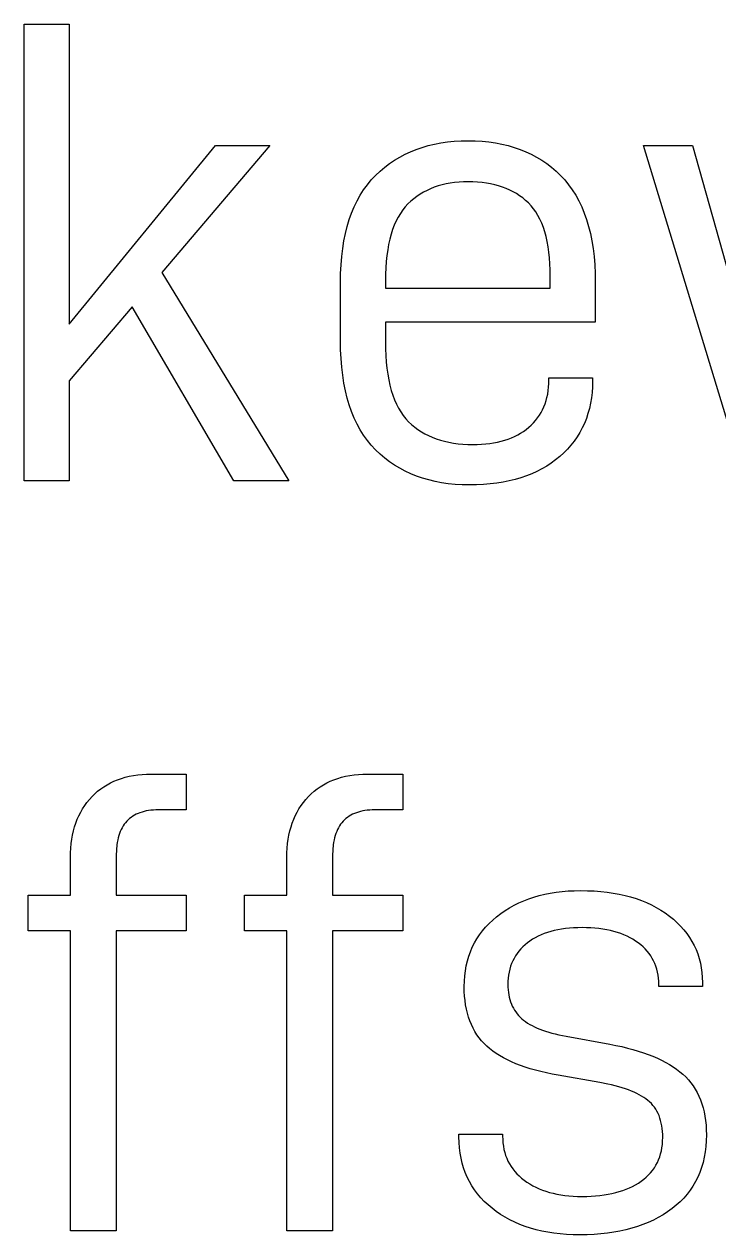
# Model space of a CAD drawing. Header units: millimetres. Extents: x 120 to 180, y -156 to -28.
# Drawn here: x 134.756 to 137.533, y -100.93 to -96.091 of the extents above; entities that cross this region are included whole.
import ezdxf

# ---------------------------------------------------------------- set-up
doc = ezdxf.new("R2010")
doc.units = ezdxf.units.MM
doc.layers.add('F.Silkscreen', color=41, linetype='CONTINUOUS', true_color=0xf2eda1)

msp = doc.modelspace()

# ---------------------------------------------------------------- linework, layer by layer
at = {"layer": 'F.Silkscreen', "linetype": 'CONTINUOUS'}
for p, q in [((134.755751, -97.916789), (134.755751, -96.091158)), ((134.755751, -96.091158), (134.935667, -96.091158)), ((134.935667, -96.091158), (134.935667, -97.289714)), ((134.935667, -97.289714), (135.520397, -96.575327)), ((135.737355, -96.575327), (135.306084, -97.083338)), ((135.520397, -96.575327), (135.737355, -96.575327)), ((136.323375, -96.591547), (136.346882, -96.583409)), ((136.346882, -96.583409), (136.371092, -96.576357)), ((136.371092, -96.576357), (136.396006, -96.570391)), ((136.396006, -96.570391), (136.421622, -96.565509)), ((136.421622, -96.565509), (136.447941, -96.561712)), ((136.447941, -96.561712), (136.474961, -96.559)), ((136.474961, -96.559), (136.502683, -96.557373)), ((136.502683, -96.557373), (136.531106, -96.556831)), ((136.531106, -96.556831), (136.559523, -96.557373)), ((136.559523, -96.557373), (136.587227, -96.559)), ((136.587227, -96.559), (136.614217, -96.561712)), ((136.614217, -96.561712), (136.640495, -96.565509)), ((136.640495, -96.565509), (136.666059, -96.570391)), ((136.666059, -96.570391), (136.69091, -96.576357)), ((136.69091, -96.576357), (136.715048, -96.583409)), ((136.715048, -96.583409), (136.738473, -96.591547)), ((137.639711, -97.916789), (137.232252, -96.575327)), ((137.232252, -96.575327), (137.428044, -96.575327)), ((137.428044, -96.575327), (137.72967, -97.649545)), ((136.236389, -96.634951), (136.257078, -96.622471)), ((136.257078, -96.622471), (136.278473, -96.611077)), ((136.278473, -96.611077), (136.300572, -96.600769)), ((136.300572, -96.600769), (136.323375, -96.591547)), ((136.738473, -96.591547), (136.761185, -96.600769)), ((136.761185, -96.600769), (136.783184, -96.611077)), ((136.783184, -96.611077), (136.804469, -96.622471)), ((136.804469, -96.622471), (136.825042, -96.634951)), ((136.160689, -96.695728), (136.178555, -96.678905)), ((136.178555, -96.678905), (136.197127, -96.663167)), ((136.197127, -96.663167), (136.216405, -96.648516)), ((136.216405, -96.648516), (136.236389, -96.634951)), ((136.825042, -96.634951), (136.844901, -96.648516)), ((136.844901, -96.648516), (136.864047, -96.663167)), ((136.864047, -96.663167), (136.88248, -96.678905)), ((136.88248, -96.678905), (136.9002, -96.695728)), ((136.127848, -96.732785), (136.143723, -96.713672)), ((136.143723, -96.713672), (136.160689, -96.695728)), ((136.459515, -96.726408), (136.442809, -96.729524)), ((136.476698, -96.723985), (136.459515, -96.726408)), ((136.494357, -96.722255), (136.476698, -96.723985)), ((136.512493, -96.721216), (136.494357, -96.722255)), ((136.531106, -96.72087), (136.512493, -96.721216)), ((136.550045, -96.721201), (136.531106, -96.72087)), ((136.568462, -96.722192), (136.550045, -96.721201)), ((136.58636, -96.723845), (136.568462, -96.722192)), ((136.603738, -96.726159), (136.58636, -96.723845)), ((136.620597, -96.729134), (136.603738, -96.726159)), ((136.9002, -96.695728), (136.917021, -96.713672)), ((136.917021, -96.713672), (136.932756, -96.732785)), ((136.086779, -96.797135), (136.099376, -96.774516)), ((136.099376, -96.774516), (136.113066, -96.753066)), ((136.113066, -96.753066), (136.127848, -96.732785)), ((136.339155, -96.770715), (136.326242, -96.779368)), ((136.352541, -96.762753), (136.339155, -96.770715)), ((136.3664, -96.755484), (136.352541, -96.762753)), ((136.380733, -96.748908), (136.3664, -96.755484)), ((136.39554, -96.743023), (136.380733, -96.748908)), ((136.410821, -96.737831), (136.39554, -96.743023)), ((136.426577, -96.733331), (136.410821, -96.737831)), ((136.442809, -96.729524), (136.426577, -96.733331)), ((136.636937, -96.732771), (136.620597, -96.729134)), ((136.652758, -96.73707), (136.636937, -96.732771)), ((136.668061, -96.74203), (136.652758, -96.73707)), ((136.682846, -96.747652), (136.668061, -96.74203)), ((136.697114, -96.753936), (136.682846, -96.747652)), ((136.710865, -96.760882), (136.697114, -96.753936)), ((136.724099, -96.768489), (136.710865, -96.760882)), ((136.736817, -96.77676), (136.724099, -96.768489)), ((136.749019, -96.785692), (136.736817, -96.77676)), ((136.932756, -96.732785), (136.947406, -96.753066)), ((136.947406, -96.753066), (136.960971, -96.774516)), ((136.960971, -96.774516), (136.973451, -96.797135)), ((136.064866, -96.845876), (136.075276, -96.820921)), ((136.075276, -96.820921), (136.086779, -96.797135)), ((136.279427, -96.821077), (136.269226, -96.833695)), ((136.290335, -96.809483), (136.279427, -96.821077)), ((136.301832, -96.798752), (136.290335, -96.809483)), ((136.313801, -96.788714), (136.301832, -96.798752)), ((136.326242, -96.779368), (136.313801, -96.788714)), ((136.760705, -96.795287), (136.749019, -96.785692)), ((136.771877, -96.805544), (136.760705, -96.795287)), ((136.78245, -96.816612), (136.771877, -96.805544)), ((136.792341, -96.828652), (136.78245, -96.816612)), ((136.973451, -96.797135), (136.984846, -96.820921)), ((136.984846, -96.820921), (136.995155, -96.845876)), ((136.047329, -96.899291), (136.05555, -96.871999)), ((136.05555, -96.871999), (136.064866, -96.845876)), ((136.250941, -96.861998), (136.242857, -96.877683)), ((136.25973, -96.847335), (136.250941, -96.861998)), ((136.269226, -96.833695), (136.25973, -96.847335)), ((136.80155, -96.841663), (136.792341, -96.828652)), ((136.810076, -96.855646), (136.80155, -96.841663)), ((136.817921, -96.870601), (136.810076, -96.855646)), ((136.825083, -96.886527), (136.817921, -96.870601)), ((136.995155, -96.845876), (137.00438, -96.871999)), ((137.00438, -96.871999), (137.012519, -96.899291)), ((136.040203, -96.927751), (136.047329, -96.899291)), ((136.228803, -96.912123), (136.222833, -96.930877)), ((136.235478, -96.894392), (136.228803, -96.912123)), ((136.242857, -96.877683), (136.235478, -96.894392)), ((136.831563, -96.903425), (136.825083, -96.886527)), ((136.837362, -96.921295), (136.831563, -96.903425)), ((136.842477, -96.940136), (136.837362, -96.921295)), ((137.012519, -96.899291), (137.019573, -96.927751)), ((136.029236, -96.988174), (136.034172, -96.957379)), ((136.034172, -96.957379), (136.040203, -96.927751)), ((136.217567, -96.950653), (136.213004, -96.971453)), ((136.222833, -96.930877), (136.217567, -96.950653)), ((136.846911, -96.959949), (136.842477, -96.940136)), ((136.850663, -96.980734), (136.846911, -96.959949)), ((137.019573, -96.927751), (137.025541, -96.957379)), ((137.025541, -96.957379), (137.030425, -96.988174)), ((136.025397, -97.020138), (136.029236, -96.988174)), ((136.205987, -97.01612), (136.203532, -97.039988)), ((136.209144, -96.993275), (136.205987, -97.01612)), ((136.213004, -96.971453), (136.209144, -96.993275)), ((136.853733, -97.00249), (136.850663, -96.980734)), ((136.85612, -97.025218), (136.853733, -97.00249)), ((137.030425, -96.988174), (137.034223, -97.020138)), ((136.021008, -97.08757), (136.022654, -97.05327)), ((136.022654, -97.05327), (136.025397, -97.020138)), ((136.201779, -97.064879), (136.200727, -97.090792)), ((136.203532, -97.039988), (136.201779, -97.064879)), ((136.857825, -97.048918), (136.85612, -97.025218)), ((136.858849, -97.073589), (136.857825, -97.048918)), ((137.034223, -97.020138), (137.036936, -97.05327)), ((137.036936, -97.05327), (137.038564, -97.08757)), ((135.306084, -97.083338), (135.814085, -97.916789)), ((136.020542, -97.117728), (136.021008, -97.08757)), ((136.200727, -97.090792), (136.200377, -97.117728)), ((136.85919, -97.099232), (136.858849, -97.073589)), ((136.85919, -97.146844), (136.85919, -97.099232)), ((137.038564, -97.08757), (137.039106, -97.123038)), ((136.02046, -97.123038), (136.020542, -97.117728)), ((136.02046, -97.355857), (136.02046, -97.123038)), ((136.200377, -97.117728), (136.200377, -97.146844)), ((136.200377, -97.146844), (136.85919, -97.146844)), ((137.039106, -97.123038), (137.039106, -97.281767)), ((135.187022, -97.220934), (134.935667, -97.517259)), ((135.59448, -97.916789), (135.187022, -97.220934)), ((137.039106, -97.281767), (136.200377, -97.281767)), ((136.200377, -97.281767), (136.200377, -97.361167)), ((136.021008, -97.392288), (136.02046, -97.355857)), ((136.022654, -97.4275), (136.021008, -97.392288)), ((136.200377, -97.361167), (136.200739, -97.389072)), ((136.200739, -97.389072), (136.201827, -97.415913)), ((136.025397, -97.461493), (136.022654, -97.4275)), ((136.201827, -97.415913), (136.20364, -97.441691)), ((136.20364, -97.441691), (136.206177, -97.466406)), ((136.029236, -97.494267), (136.025397, -97.461493)), ((136.034172, -97.525822), (136.029236, -97.494267)), ((136.206177, -97.466406), (136.209438, -97.490057)), ((136.209438, -97.490057), (136.213422, -97.512643)), ((134.935667, -97.517259), (134.935667, -97.916789)), ((136.040203, -97.556157), (136.034172, -97.525822)), ((136.213422, -97.512643), (136.21813, -97.534166)), ((136.21813, -97.534166), (136.223561, -97.554624)), ((136.851054, -97.555739), (136.852634, -97.541556)), ((136.852634, -97.541556), (136.853582, -97.526959)), ((136.853582, -97.526959), (136.853898, -97.511949)), ((136.853898, -97.511949), (136.853898, -97.504037)), ((136.853898, -97.504037), (137.028523, -97.504037)), ((137.028011, -97.540448), (137.026477, -97.56306)), ((137.028523, -97.517259), (137.028011, -97.540448)), ((137.028523, -97.504037), (137.028523, -97.517259)), ((136.047329, -97.585272), (136.040203, -97.556157)), ((136.05555, -97.613168), (136.047329, -97.585272)), ((136.223561, -97.554624), (136.229714, -97.574019)), ((136.229714, -97.574019), (136.236589, -97.592348)), ((136.236589, -97.592348), (136.244186, -97.609613)), ((136.838424, -97.608333), (136.842527, -97.595805)), ((136.842527, -97.595805), (136.846, -97.582863)), ((136.846, -97.582863), (136.848842, -97.569508)), ((136.848842, -97.569508), (136.851054, -97.555739)), ((137.023919, -97.585094), (137.020338, -97.606549)), ((137.026477, -97.56306), (137.023919, -97.585094)), ((136.064866, -97.639844), (136.05555, -97.613168)), ((136.075276, -97.6653), (136.064866, -97.639844)), ((136.244186, -97.609613), (136.252504, -97.625813)), ((136.252504, -97.625813), (136.261543, -97.640948)), ((136.261543, -97.640948), (136.271302, -97.655018)), ((136.815717, -97.654307), (136.822337, -97.643434)), ((136.822337, -97.643434), (136.828328, -97.632147)), ((136.828328, -97.632147), (136.833691, -97.620447)), ((136.833691, -97.620447), (136.838424, -97.608333)), ((137.010106, -97.647726), (137.003455, -97.667447)), ((137.015733, -97.627427), (137.010106, -97.647726)), ((137.020338, -97.606549), (137.015733, -97.627427)), ((136.086779, -97.689536), (136.075276, -97.6653)), ((136.099376, -97.712553), (136.086779, -97.689536)), ((136.271302, -97.655018), (136.281782, -97.668022)), ((136.281782, -97.668022), (136.292981, -97.679961)), ((136.292981, -97.679961), (136.304822, -97.691017)), ((136.304822, -97.691017), (136.317227, -97.70136)), ((136.7732, -97.702466), (136.782957, -97.693662)), ((136.782957, -97.693662), (136.792088, -97.684444)), ((136.792088, -97.684444), (136.800592, -97.674812)), ((136.800592, -97.674812), (136.808468, -97.664766)), ((136.808468, -97.664766), (136.815717, -97.654307)), ((136.995781, -97.68659), (136.987084, -97.705154)), ((137.003455, -97.667447), (136.995781, -97.68659)), ((136.113066, -97.734349), (136.099376, -97.712553)), ((136.127848, -97.754925), (136.113066, -97.734349)), ((136.317227, -97.70136), (136.330194, -97.710988)), ((136.330194, -97.710988), (136.343723, -97.719904)), ((136.343723, -97.719904), (136.357814, -97.728105)), ((136.357814, -97.728105), (136.372464, -97.735593)), ((136.372464, -97.735593), (136.387675, -97.742368)), ((136.387675, -97.742368), (136.403444, -97.74843)), ((136.690725, -97.749484), (136.703972, -97.744379)), ((136.703972, -97.744379), (136.716731, -97.738737)), ((136.716731, -97.738737), (136.729002, -97.732558)), ((136.729002, -97.732558), (136.740785, -97.725841)), ((136.740785, -97.725841), (136.752079, -97.718587)), ((136.752079, -97.718587), (136.762884, -97.710795)), ((136.762884, -97.710795), (136.7732, -97.702466)), ((136.96662, -97.740546), (136.954853, -97.757373)), ((136.977363, -97.723139), (136.96662, -97.740546)), ((136.987084, -97.705154), (136.977363, -97.723139)), ((136.143723, -97.77428), (136.127848, -97.754925)), ((136.160689, -97.792415), (136.143723, -97.77428)), ((136.178576, -97.809398), (136.160689, -97.792415)), ((136.403444, -97.74843), (136.419772, -97.753778)), ((136.419772, -97.753778), (136.436657, -97.758413)), ((136.436657, -97.758413), (136.454098, -97.762334)), ((136.454098, -97.762334), (136.472096, -97.765543)), ((136.472096, -97.765543), (136.490648, -97.768038)), ((136.490648, -97.768038), (136.509754, -97.769821)), ((136.509754, -97.769821), (136.529414, -97.77089)), ((136.529414, -97.77089), (136.549627, -97.771246)), ((136.549627, -97.771246), (136.567244, -97.770978)), ((136.567244, -97.770978), (136.584378, -97.770172)), ((136.584378, -97.770172), (136.601027, -97.768828)), ((136.601027, -97.768828), (136.617191, -97.766948)), ((136.617191, -97.766948), (136.63287, -97.76453)), ((136.63287, -97.76453), (136.648063, -97.761574)), ((136.648063, -97.761574), (136.66277, -97.758081)), ((136.66277, -97.758081), (136.676991, -97.754051)), ((136.676991, -97.754051), (136.690725, -97.749484)), ((136.92825, -97.789292), (136.913414, -97.804382)), ((136.942063, -97.773622), (136.92825, -97.789292)), ((136.954853, -97.757373), (136.942063, -97.773622)), ((136.197213, -97.825286), (136.178576, -97.809398)), ((136.216599, -97.840077), (136.197213, -97.825286)), ((136.236732, -97.853772), (136.216599, -97.840077)), ((136.880796, -97.83267), (136.863262, -97.845558)), ((136.897554, -97.818893), (136.880796, -97.83267)), ((136.913414, -97.804382), (136.897554, -97.818893)), ((136.257613, -97.866371), (136.236732, -97.853772)), ((136.27924, -97.877875), (136.257613, -97.866371)), ((136.301613, -97.888282), (136.27924, -97.877875)), ((136.324731, -97.897594), (136.301613, -97.888282)), ((136.785375, -97.888218), (136.763965, -97.89666)), ((136.806009, -97.878886), (136.785375, -97.888218)), ((136.825869, -97.868666), (136.806009, -97.878886)), ((136.844953, -97.857557), (136.825869, -97.868666)), ((136.863262, -97.845558), (136.844953, -97.857557)), ((134.935667, -97.916789), (134.755751, -97.916789)), ((135.814085, -97.916789), (135.59448, -97.916789)), ((136.348593, -97.90581), (136.324731, -97.897594)), ((136.373198, -97.912931), (136.348593, -97.90581)), ((136.398546, -97.918956), (136.373198, -97.912931)), ((136.424636, -97.923885), (136.398546, -97.918956)), ((136.451467, -97.927719), (136.424636, -97.923885)), ((136.479038, -97.930457), (136.451467, -97.927719)), ((136.507348, -97.9321), (136.479038, -97.930457)), ((136.536398, -97.932648), (136.507348, -97.9321)), ((136.564783, -97.932204), (136.536398, -97.932648)), ((136.592394, -97.930871), (136.564783, -97.932204)), ((136.61923, -97.92865), (136.592394, -97.930871)), ((136.64529, -97.92554), (136.61923, -97.92865)), ((136.670576, -97.921542), (136.64529, -97.92554)), ((136.695086, -97.916654), (136.670576, -97.921542)), ((136.718821, -97.910878), (136.695086, -97.916654)), ((136.741781, -97.904214), (136.718821, -97.910878)), ((136.763965, -97.89666), (136.741781, -97.904214)), ((135.159782, -99.101173), (135.175842, -99.097307)), ((135.175842, -99.097307), (135.19241, -99.094144)), ((135.19241, -99.094144), (135.209484, -99.091684)), ((135.209484, -99.091684), (135.227065, -99.089927)), ((135.227065, -99.089927), (135.245154, -99.088872)), ((135.245154, -99.088872), (135.263752, -99.088521)), ((135.263752, -99.088521), (135.403982, -99.088521)), ((135.403982, -99.088521), (135.403982, -99.231391)), ((136.024969, -99.101173), (136.041029, -99.097307)), ((136.041029, -99.097307), (136.057597, -99.094144)), ((136.057597, -99.094144), (136.074671, -99.091684)), ((136.074671, -99.091684), (136.092252, -99.089927)), ((136.092252, -99.089927), (136.110342, -99.088872)), ((136.110342, -99.088872), (136.128939, -99.088521)), ((136.128939, -99.088521), (136.269168, -99.088521)), ((136.269168, -99.088521), (136.269168, -99.231391)), ((135.049485, -99.157391), (135.061507, -99.147905)), ((135.061507, -99.147905), (135.074033, -99.139122)), ((135.074033, -99.139122), (135.087063, -99.131041)), ((135.087063, -99.131041), (135.100597, -99.123662)), ((135.100597, -99.123662), (135.114635, -99.116986)), ((135.114635, -99.116986), (135.129178, -99.111012)), ((135.129178, -99.111012), (135.144227, -99.105741)), ((135.144227, -99.105741), (135.159782, -99.101173)), ((135.914673, -99.157391), (135.926695, -99.147905)), ((135.926695, -99.147905), (135.939221, -99.139122)), ((135.939221, -99.139122), (135.95225, -99.131041)), ((135.95225, -99.131041), (135.965784, -99.123662)), ((135.965784, -99.123662), (135.979822, -99.116986)), ((135.979822, -99.116986), (135.994365, -99.111012)), ((135.994365, -99.111012), (136.009414, -99.105741)), ((136.009414, -99.105741), (136.024969, -99.101173)), ((135.00677, -99.201956), (135.016521, -99.189965)), ((135.016521, -99.189965), (135.026948, -99.178469)), ((135.026948, -99.178469), (135.037965, -99.167579)), ((135.037965, -99.167579), (135.049485, -99.157391)), ((135.871958, -99.201956), (135.88171, -99.189965)), ((135.88171, -99.189965), (135.892137, -99.178469)), ((135.892137, -99.178469), (135.903154, -99.167579)), ((135.903154, -99.167579), (135.914673, -99.157391)), ((134.97451, -99.254877), (134.981564, -99.240903)), ((134.981564, -99.240903), (134.989291, -99.227425)), ((134.989291, -99.227425), (134.997693, -99.214443)), ((134.997693, -99.214443), (135.00677, -99.201956)), ((135.218736, -99.242803), (135.210962, -99.245835)), ((135.22684, -99.240129), (135.218736, -99.242803)), ((135.235277, -99.23781), (135.22684, -99.240129)), ((135.244044, -99.235849), (135.235277, -99.23781)), ((135.253143, -99.234244), (135.244044, -99.235849)), ((135.262574, -99.232996), (135.253143, -99.234244)), ((135.272336, -99.232104), (135.262574, -99.232996)), ((135.28243, -99.231569), (135.272336, -99.232104)), ((135.292856, -99.231391), (135.28243, -99.231569)), ((135.403982, -99.231391), (135.292856, -99.231391)), ((135.839699, -99.254877), (135.846752, -99.240903)), ((135.846752, -99.240903), (135.85448, -99.227425)), ((135.85448, -99.227425), (135.862881, -99.214443)), ((135.862881, -99.214443), (135.871958, -99.201956)), ((136.083923, -99.242803), (136.07615, -99.245835)), ((136.092028, -99.240129), (136.083923, -99.242803)), ((136.100464, -99.23781), (136.092028, -99.240129)), ((136.109232, -99.235849), (136.100464, -99.23781)), ((136.118331, -99.234244), (136.109232, -99.235849)), ((136.127762, -99.232996), (136.118331, -99.234244)), ((136.137524, -99.232104), (136.127762, -99.232996)), ((136.147618, -99.231569), (136.137524, -99.232104)), ((136.158043, -99.231391), (136.147618, -99.231569)), ((136.269168, -99.231391), (136.158043, -99.231391)), ((134.95739, -99.299774), (134.962424, -99.284312)), ((134.962424, -99.284312), (134.96813, -99.269347)), ((134.96813, -99.269347), (134.97451, -99.254877)), ((135.155906, -99.289162), (135.151444, -99.295759)), ((135.160699, -99.282922), (135.155906, -99.289162)), ((135.165823, -99.277038), (135.160699, -99.282922)), ((135.171279, -99.271511), (135.165823, -99.277038)), ((135.177065, -99.26634), (135.171279, -99.271511)), ((135.183182, -99.261526), (135.177065, -99.26634)), ((135.18963, -99.257068), (135.183182, -99.261526)), ((135.19641, -99.252967), (135.18963, -99.257068)), ((135.20352, -99.249222), (135.19641, -99.252967)), ((135.210962, -99.245835), (135.20352, -99.249222)), ((135.822578, -99.299774), (135.827612, -99.284312)), ((135.827612, -99.284312), (135.833319, -99.269347)), ((135.833319, -99.269347), (135.839699, -99.254877)), ((136.021094, -99.289162), (136.016632, -99.295759)), ((136.025887, -99.282922), (136.021094, -99.289162)), ((136.031011, -99.277038), (136.025887, -99.282922)), ((136.036466, -99.271511), (136.031011, -99.277038)), ((136.042252, -99.26634), (136.036466, -99.271511)), ((136.04837, -99.261526), (136.042252, -99.26634)), ((136.054818, -99.257068), (136.04837, -99.261526)), ((136.061597, -99.252967), (136.054818, -99.257068)), ((136.068708, -99.249222), (136.061597, -99.252967)), ((136.07615, -99.245835), (136.068708, -99.249222)), ((134.946321, -99.349138), (134.949339, -99.332187)), ((134.949339, -99.332187), (134.953028, -99.315732)), ((134.953028, -99.315732), (134.95739, -99.299774)), ((135.134094, -99.334092), (135.131616, -99.342828)), ((135.136903, -99.325712), (135.134094, -99.334092)), ((135.140042, -99.317689), (135.136903, -99.325712)), ((135.143512, -99.310023), (135.140042, -99.317689)), ((135.147313, -99.302713), (135.143512, -99.310023)), ((135.151444, -99.295759), (135.147313, -99.302713)), ((135.811509, -99.349138), (135.814527, -99.332187)), ((135.814527, -99.332187), (135.818216, -99.315732)), ((135.818216, -99.315732), (135.822578, -99.299774)), ((135.999282, -99.334092), (135.996804, -99.342828)), ((136.00209, -99.325712), (135.999282, -99.334092)), ((136.00523, -99.317689), (136.00209, -99.325712)), ((136.0087, -99.310023), (136.00523, -99.317689)), ((136.0125, -99.302713), (136.0087, -99.310023)), ((136.016632, -99.295759), (136.0125, -99.302713)), ((134.941294, -99.40297), (134.942299, -99.384529)), ((134.942299, -99.384529), (134.943975, -99.366585)), ((134.943975, -99.366585), (134.946321, -99.349138)), ((135.126165, -99.371175), (135.124184, -99.391855)), ((135.127652, -99.361369), (135.126165, -99.371175)), ((135.129469, -99.35192), (135.127652, -99.361369)), ((135.131616, -99.342828), (135.129469, -99.35192)), ((135.806482, -99.40297), (135.807487, -99.384529)), ((135.807487, -99.384529), (135.809163, -99.366585)), ((135.809163, -99.366585), (135.811509, -99.349138)), ((135.991353, -99.371175), (135.989371, -99.391855)), ((135.99284, -99.361369), (135.991353, -99.371175)), ((135.994656, -99.35192), (135.99284, -99.361369)), ((135.996804, -99.342828), (135.994656, -99.35192)), ((134.940959, -99.421908), (134.941294, -99.40297)), ((134.940959, -99.57269), (134.940959, -99.421908)), ((135.124184, -99.391855), (135.123523, -99.413961)), ((135.123523, -99.413961), (135.123523, -99.57269)), ((135.806147, -99.421908), (135.806482, -99.40297)), ((135.806147, -99.57269), (135.806147, -99.421908)), ((135.989371, -99.391855), (135.988711, -99.413961)), ((135.988711, -99.413961), (135.988711, -99.57269)), ((134.771626, -99.715596), (134.771626, -99.57269)), ((134.771626, -99.57269), (134.940959, -99.57269)), ((135.123523, -99.57269), (135.403982, -99.57269)), ((135.403982, -99.57269), (135.403982, -99.715596)), ((135.636815, -99.715596), (135.636815, -99.57269)), ((135.636815, -99.57269), (135.806147, -99.57269)), ((135.988711, -99.57269), (136.269168, -99.57269)), ((136.269168, -99.57269), (136.269168, -99.715596)), ((136.773041, -99.587251), (136.793739, -99.580312)), ((136.793739, -99.580312), (136.815036, -99.57419)), ((136.815036, -99.57419), (136.836931, -99.568884)), ((136.836931, -99.568884), (136.859426, -99.564395)), ((136.859426, -99.564395), (136.88252, -99.560723)), ((136.88252, -99.560723), (136.906214, -99.557866)), ((136.906214, -99.557866), (136.930508, -99.555826)), ((136.930508, -99.555826), (136.955403, -99.554602)), ((136.955403, -99.554602), (136.980899, -99.554194)), ((136.980899, -99.554194), (137.00833, -99.554592)), ((137.00833, -99.554592), (137.03506, -99.555785)), ((137.03506, -99.555785), (137.061088, -99.557773)), ((137.061088, -99.557773), (137.086414, -99.560558)), ((137.086414, -99.560558), (137.111038, -99.564138)), ((137.111038, -99.564138), (137.134959, -99.568513)), ((137.134959, -99.568513), (137.158177, -99.573685)), ((137.158177, -99.573685), (137.180692, -99.579653)), ((137.180692, -99.579653), (137.202503, -99.586417)), ((136.678514, -99.6342), (136.696226, -99.623176)), ((136.696226, -99.623176), (136.714534, -99.612969)), ((136.714534, -99.612969), (136.733439, -99.603579)), ((136.733439, -99.603579), (136.752941, -99.595007)), ((136.752941, -99.595007), (136.773041, -99.587251)), ((137.202503, -99.586417), (137.22361, -99.593977)), ((137.22361, -99.593977), (137.244012, -99.602333)), ((137.244012, -99.602333), (137.26371, -99.611486)), ((137.26371, -99.611486), (137.282702, -99.621435)), ((137.282702, -99.621435), (137.300988, -99.632181)), ((136.614467, -99.685919), (136.629164, -99.672036)), ((136.629164, -99.672036), (136.644878, -99.658701)), ((136.644878, -99.658701), (136.661398, -99.646042)), ((136.661398, -99.646042), (136.678514, -99.6342)), ((137.300988, -99.632181), (137.318568, -99.643724)), ((137.318568, -99.643724), (137.335441, -99.656063)), ((137.335441, -99.656063), (137.351446, -99.669038)), ((137.351446, -99.669038), (137.366422, -99.682497)), ((134.940959, -99.715596), (134.771626, -99.715596)), ((134.940959, -100.914152), (134.940959, -99.715596)), ((135.403982, -99.715596), (135.123523, -99.715596)), ((135.123523, -99.715596), (135.123523, -100.914152)), ((135.806147, -99.715596), (135.636815, -99.715596)), ((135.806147, -100.914152), (135.806147, -99.715596)), ((136.269168, -99.715596), (135.988711, -99.715596)), ((135.988711, -99.715596), (135.988711, -100.914152)), ((136.576471, -99.730857), (136.588121, -99.71533)), ((136.588121, -99.71533), (136.600786, -99.70035)), ((136.600786, -99.70035), (136.614467, -99.685919)), ((136.835254, -99.726116), (136.82282, -99.731109)), ((136.848171, -99.721598), (136.835254, -99.726116)), ((136.861571, -99.717556), (136.848171, -99.721598)), ((136.875456, -99.71399), (136.861571, -99.717556)), ((136.889824, -99.710899), (136.875456, -99.71399)), ((136.904676, -99.708283), (136.889824, -99.710899)), ((136.920011, -99.706143), (136.904676, -99.708283)), ((136.935831, -99.704479), (136.920011, -99.706143)), ((136.952133, -99.70329), (136.935831, -99.704479)), ((136.96892, -99.702577), (136.952133, -99.70329)), ((136.98619, -99.702339), (136.96892, -99.702577)), ((137.003811, -99.702577), (136.98619, -99.702339)), ((137.020955, -99.70329), (137.003811, -99.702577)), ((137.037622, -99.704479), (137.020955, -99.70329)), ((137.053812, -99.706143), (137.037622, -99.704479)), ((137.069527, -99.708283), (137.053812, -99.706143)), ((137.084766, -99.710899), (137.069527, -99.708283)), ((137.09953, -99.71399), (137.084766, -99.710899)), ((137.113819, -99.717556), (137.09953, -99.71399)), ((137.127634, -99.721598), (137.113819, -99.717556)), ((137.140974, -99.726116), (137.127634, -99.721598)), ((137.153841, -99.731109), (137.140974, -99.726116)), ((137.366422, -99.682497), (137.380367, -99.696443)), ((137.380367, -99.696443), (137.393281, -99.710873)), ((137.393281, -99.710873), (137.405165, -99.72579)), ((137.405165, -99.72579), (137.416017, -99.741192)), ((136.54761, -99.780728), (136.556216, -99.763556)), ((136.556216, -99.763556), (136.565836, -99.746933)), ((136.565836, -99.746933), (136.576471, -99.730857)), ((136.758443, -99.770992), (136.749591, -99.779127)), ((136.76791, -99.763207), (136.758443, -99.770992)), ((136.777924, -99.755837), (136.76791, -99.763207)), ((136.788423, -99.748941), (136.777924, -99.755837)), ((136.799405, -99.742522), (136.788423, -99.748941)), ((136.810871, -99.736578), (136.799405, -99.742522)), ((136.82282, -99.731109), (136.810871, -99.736578)), ((137.166235, -99.736578), (137.153841, -99.731109)), ((137.178156, -99.742522), (137.166235, -99.736578)), ((137.189605, -99.748941), (137.178156, -99.742522)), ((137.200581, -99.755837), (137.189605, -99.748941)), ((137.211086, -99.763207), (137.200581, -99.755837)), ((137.221033, -99.770992), (137.211086, -99.763207)), ((137.230335, -99.779127), (137.221033, -99.770992)), ((137.416017, -99.741192), (137.425838, -99.75708)), ((137.425838, -99.75708), (137.434626, -99.773453)), ((137.434626, -99.773453), (137.442382, -99.790313)), ((136.527875, -99.835531), (136.53344, -99.816715)), ((136.53344, -99.816715), (136.540019, -99.798447)), ((136.540019, -99.798447), (136.54761, -99.780728)), ((136.714517, -99.825069), (136.709337, -99.835311)), ((136.720308, -99.815178), (136.714517, -99.825069)), ((136.72671, -99.805639), (136.720308, -99.815178)), ((136.733724, -99.79645), (136.72671, -99.805639)), ((136.741351, -99.787613), (136.733724, -99.79645)), ((136.749591, -99.779127), (136.741351, -99.787613)), ((137.238993, -99.787613), (137.230335, -99.779127)), ((137.247008, -99.79645), (137.238993, -99.787613)), ((137.254379, -99.805639), (137.247008, -99.79645)), ((137.261107, -99.815178), (137.254379, -99.805639)), ((137.267192, -99.825069), (137.261107, -99.815178)), ((137.272635, -99.835311), (137.267192, -99.825069)), ((137.442382, -99.790313), (137.449105, -99.807658)), ((137.449105, -99.807658), (137.454795, -99.825489)), ((137.454795, -99.825489), (137.459451, -99.843807)), ((136.519782, -99.874807), (136.523322, -99.854895)), ((136.523322, -99.854895), (136.527875, -99.835531)), ((136.697462, -99.868142), (136.694723, -99.879788)), ((136.70081, -99.856847), (136.697462, -99.868142)), ((136.704768, -99.845904), (136.70081, -99.856847)), ((136.709337, -99.835311), (136.704768, -99.845904)), ((137.277437, -99.845904), (137.272635, -99.835311)), ((137.281597, -99.856847), (137.277437, -99.845904)), ((137.285115, -99.868142), (137.281597, -99.856847)), ((137.287994, -99.879788), (137.285115, -99.868142)), ((137.459451, -99.843807), (137.463074, -99.86261)), ((137.463074, -99.86261), (137.465661, -99.881899)), ((136.515232, -99.937831), (136.515737, -99.916275)), ((136.515737, -99.916275), (136.517254, -99.895267)), ((136.517254, -99.895267), (136.519782, -99.874807)), ((136.690161, -99.916833), (136.689857, -99.929884)), ((136.691073, -99.904134), (136.690161, -99.916833)), ((136.692594, -99.891786), (136.691073, -99.904134)), ((136.694723, -99.879788), (136.692594, -99.891786)), ((137.290232, -99.891786), (137.287994, -99.879788)), ((137.29183, -99.904134), (137.290232, -99.891786)), ((137.292788, -99.916833), (137.29183, -99.904134)), ((137.293108, -99.929884), (137.292788, -99.916833)), ((137.465661, -99.881899), (137.467214, -99.901675)), ((137.467214, -99.901675), (137.467732, -99.921937)), ((137.467732, -99.921937), (137.467732, -99.937831)), ((136.515582, -99.957051), (136.515232, -99.937831)), ((136.516634, -99.975694), (136.515582, -99.957051)), ((136.689857, -99.929884), (136.690074, -99.940652)), ((136.690074, -99.940652), (136.690725, -99.951119)), ((136.690725, -99.951119), (136.69181, -99.961285)), ((136.69181, -99.961285), (136.69333, -99.971152)), ((137.293108, -99.937831), (137.293108, -99.929884)), ((137.467732, -99.937831), (137.293108, -99.937831)), ((136.518387, -99.993758), (136.516634, -99.975694)), ((136.520842, -100.011245), (136.518387, -99.993758)), ((136.523999, -100.028153), (136.520842, -100.011245)), ((136.69333, -99.971152), (136.695283, -99.980717)), ((136.695283, -99.980717), (136.697671, -99.989983)), ((136.697671, -99.989983), (136.700492, -99.998948)), ((136.700492, -99.998948), (136.703748, -100.007613)), ((136.703748, -100.007613), (136.707438, -100.015978)), ((136.707438, -100.015978), (136.711561, -100.024044)), ((136.527859, -100.044484), (136.523999, -100.028153)), ((136.532422, -100.060235), (136.527859, -100.044484)), ((136.537688, -100.075409), (136.532422, -100.060235)), ((136.711561, -100.024044), (136.716119, -100.031809)), ((136.716119, -100.031809), (136.721111, -100.039275)), ((136.721111, -100.039275), (136.726537, -100.046441)), ((136.726537, -100.046441), (136.732398, -100.053308)), ((136.732398, -100.053308), (136.738692, -100.059875)), ((136.738692, -100.059875), (136.74542, -100.066143)), ((136.74542, -100.066143), (136.752623, -100.072153)), ((136.543659, -100.090004), (136.537688, -100.075409)), ((136.550333, -100.10402), (136.543659, -100.090004)), ((136.557712, -100.117457), (136.550333, -100.10402)), ((136.752623, -100.072153), (136.760341, -100.077947)), ((136.760341, -100.077947), (136.768574, -100.083523)), ((136.768574, -100.083523), (136.777323, -100.088883)), ((136.777323, -100.088883), (136.786588, -100.094025)), ((136.786588, -100.094025), (136.79637, -100.098951)), ((136.79637, -100.098951), (136.806669, -100.103659)), ((136.806669, -100.103659), (136.817486, -100.108151)), ((136.817486, -100.108151), (136.82882, -100.112425)), ((136.82882, -100.112425), (136.840672, -100.116482)), ((136.565796, -100.130316), (136.557712, -100.117457)), ((136.574586, -100.142596), (136.565796, -100.130316)), ((136.584081, -100.154296), (136.574586, -100.142596)), ((136.594282, -100.165418), (136.584081, -100.154296)), ((136.840672, -100.116482), (136.853043, -100.120322)), ((136.853043, -100.120322), (136.865933, -100.123944)), ((136.865933, -100.123944), (136.879342, -100.127349)), ((136.879342, -100.127349), (136.893271, -100.130537)), ((136.893271, -100.130537), (136.90772, -100.133507)), ((136.90772, -100.133507), (136.92269, -100.13626)), ((136.92269, -100.13626), (137.097315, -100.168013)), ((136.60519, -100.17596), (136.594282, -100.165418)), ((136.616864, -100.186026), (136.60519, -100.17596)), ((136.629362, -100.19572), (136.616864, -100.186026)), ((136.642686, -100.205041), (136.629362, -100.19572)), ((136.656834, -100.21399), (136.642686, -100.205041)), ((137.097315, -100.168013), (137.121711, -100.172822)), ((137.121711, -100.172822), (137.145288, -100.177995)), ((137.145288, -100.177995), (137.168048, -100.183529)), ((137.168048, -100.183529), (137.18999, -100.189426)), ((137.18999, -100.189426), (137.211115, -100.195685)), ((137.211115, -100.195685), (137.231423, -100.202307)), ((137.231423, -100.202307), (137.250916, -100.20929)), ((137.250916, -100.20929), (137.269592, -100.216635)), ((136.671807, -100.222566), (136.656834, -100.21399)), ((136.687604, -100.230771), (136.671807, -100.222566)), ((136.704226, -100.238603), (136.687604, -100.230771)), ((136.721674, -100.246063), (136.704226, -100.238603)), ((136.739945, -100.253151), (136.721674, -100.246063)), ((136.759042, -100.259867), (136.739945, -100.253151)), ((136.778963, -100.266211), (136.759042, -100.259867)), ((137.269592, -100.216635), (137.287453, -100.224342)), ((137.287453, -100.224342), (137.304499, -100.232411)), ((137.304499, -100.232411), (137.32073, -100.240841)), ((137.32073, -100.240841), (137.336147, -100.249633)), ((137.336147, -100.249633), (137.35075, -100.258786)), ((137.35075, -100.258786), (137.364539, -100.268301)), ((136.799709, -100.272182), (136.778963, -100.266211)), ((136.82128, -100.277782), (136.799709, -100.272182)), ((136.843675, -100.283011), (136.82128, -100.277782)), ((136.866895, -100.287867), (136.843675, -100.283011)), ((136.89094, -100.292352), (136.866895, -100.287867)), ((137.057628, -100.321467), (136.89094, -100.292352)), ((137.364539, -100.268301), (137.377516, -100.278176)), ((137.377516, -100.278176), (137.389679, -100.288413)), ((137.389679, -100.288413), (137.401068, -100.299125)), ((137.401068, -100.299125), (137.411719, -100.310426)), ((137.089539, -100.327798), (137.057628, -100.321467)), ((137.104647, -100.331242), (137.089539, -100.327798)), ((137.119189, -100.334872), (137.104647, -100.331242)), ((137.133166, -100.338687), (137.119189, -100.334872)), ((137.146576, -100.342688), (137.133166, -100.338687)), ((137.15942, -100.346874), (137.146576, -100.342688)), ((137.171696, -100.351246), (137.15942, -100.346874)), ((137.183406, -100.355805), (137.171696, -100.351246)), ((137.194547, -100.360549), (137.183406, -100.355805)), ((137.411719, -100.310426), (137.421633, -100.322317)), ((137.421633, -100.322317), (137.43081, -100.334796)), ((137.43081, -100.334796), (137.43925, -100.347864)), ((137.43925, -100.347864), (137.446955, -100.361522)), ((137.205121, -100.365479), (137.194547, -100.360549)), ((137.215125, -100.370595), (137.205121, -100.365479)), ((137.224561, -100.375897), (137.215125, -100.370595)), ((137.233428, -100.381385), (137.224561, -100.375897)), ((137.241724, -100.387059), (137.233428, -100.381385)), ((137.249451, -100.39292), (137.241724, -100.387059)), ((137.25666, -100.39908), (137.249451, -100.39292)), ((137.263404, -100.405653), (137.25666, -100.39908)), ((137.269683, -100.412639), (137.263404, -100.405653)), ((137.446955, -100.361522), (137.453924, -100.375768)), ((137.453924, -100.375768), (137.460158, -100.390604)), ((137.460158, -100.390604), (137.465657, -100.406028)), ((137.465657, -100.406028), (137.470421, -100.422041)), ((137.275496, -100.420038), (137.269683, -100.412639)), ((137.280845, -100.427851), (137.275496, -100.420038)), ((137.285728, -100.436076), (137.280845, -100.427851)), ((137.290146, -100.444715), (137.285728, -100.436076)), ((137.294099, -100.453766), (137.290146, -100.444715)), ((137.297587, -100.463232), (137.294099, -100.453766)), ((137.470421, -100.422041), (137.474452, -100.438642)), ((137.474452, -100.438642), (137.477749, -100.455833)), ((137.30061, -100.47311), (137.297587, -100.463232)), ((137.303168, -100.483402), (137.30061, -100.47311)), ((137.305261, -100.494107), (137.303168, -100.483402)), ((137.306889, -100.505226), (137.305261, -100.494107)), ((137.477749, -100.455833), (137.480312, -100.473612)), ((137.480312, -100.473612), (137.482143, -100.49198)), ((137.482143, -100.49198), (137.483241, -100.510936)), ((136.494066, -100.538428), (136.494066, -100.527843)), ((136.494066, -100.527843), (136.66869, -100.527843)), ((136.494584, -100.560628), (136.494066, -100.538428)), ((136.66869, -100.527843), (136.66869, -100.53579)), ((136.66869, -100.53579), (136.669025, -100.549501)), ((136.669025, -100.549501), (136.67003, -100.562849)), ((137.308051, -100.516759), (137.306889, -100.505226)), ((137.308749, -100.528705), (137.308051, -100.516759)), ((137.308647, -100.55508), (137.308981, -100.541065)), ((137.308981, -100.541065), (137.308749, -100.528705)), ((137.483607, -100.53048), (137.48307, -100.553959)), ((137.483241, -100.510936), (137.483607, -100.53048)), ((136.496136, -100.582249), (136.494584, -100.560628)), ((136.498724, -100.603292), (136.496136, -100.582249)), ((136.67003, -100.562849), (136.671706, -100.575835)), ((136.671706, -100.575835), (136.674052, -100.588458)), ((136.674052, -100.588458), (136.67707, -100.600719)), ((137.300602, -100.607009), (137.30362, -100.594647)), ((137.30362, -100.594647), (137.305966, -100.581871)), ((137.305966, -100.581871), (137.307642, -100.568682)), ((137.307642, -100.568682), (137.308647, -100.55508)), ((137.478778, -100.598899), (137.47502, -100.62036)), ((137.481461, -100.576765), (137.478778, -100.598899)), ((137.48307, -100.553959), (137.481461, -100.576765)), ((136.502346, -100.623756), (136.498724, -100.603292)), ((136.507003, -100.643642), (136.502346, -100.623756)), ((136.512693, -100.662948), (136.507003, -100.643642)), ((136.67707, -100.600719), (136.680759, -100.612618)), ((136.680759, -100.612618), (136.685121, -100.624155)), ((136.685121, -100.624155), (136.690155, -100.63533)), ((136.690155, -100.63533), (136.695861, -100.646143)), ((136.695861, -100.646143), (136.702241, -100.656595)), ((137.281811, -100.652324), (137.287518, -100.641616)), ((137.287518, -100.641616), (137.292551, -100.630494)), ((137.292551, -100.630494), (137.296913, -100.618958)), ((137.296913, -100.618958), (137.300602, -100.607009)), ((137.470189, -100.64115), (137.464283, -100.661267)), ((137.47502, -100.62036), (137.470189, -100.64115)), ((136.519416, -100.681676), (136.512693, -100.662948)), ((136.527172, -100.699825), (136.519416, -100.681676)), ((136.702241, -100.656595), (136.709295, -100.666685)), ((136.709295, -100.666685), (136.717022, -100.676413)), ((136.717022, -100.676413), (136.725424, -100.68578)), ((136.725424, -100.68578), (136.734501, -100.694786)), ((136.734501, -100.694786), (136.744253, -100.703431)), ((137.243172, -100.699655), (137.252249, -100.691017)), ((137.252249, -100.691017), (137.260651, -100.681965)), ((137.260651, -100.681965), (137.268378, -100.672498)), ((137.268378, -100.672498), (137.275431, -100.662618)), ((137.275431, -100.662618), (137.281811, -100.652324)), ((137.457301, -100.680713), (137.449244, -100.699486)), ((137.464283, -100.661267), (137.457301, -100.680713)), ((136.53596, -100.717395), (136.527172, -100.699825)), ((136.545781, -100.734385), (136.53596, -100.717395)), ((136.556633, -100.750797), (136.545781, -100.734385)), ((136.744253, -100.703431), (136.75468, -100.711714)), ((136.75468, -100.711714), (136.765675, -100.719564)), ((136.765675, -100.719564), (136.77713, -100.726908)), ((136.77713, -100.726908), (136.789044, -100.733746)), ((136.789044, -100.733746), (136.801421, -100.740078)), ((136.801421, -100.740078), (136.814259, -100.745903)), ((137.16288, -100.747787), (137.175909, -100.742318)), ((137.175909, -100.742318), (137.188435, -100.736374)), ((137.188435, -100.736374), (137.200457, -100.729954)), ((137.200457, -100.729954), (137.211977, -100.723059)), ((137.211977, -100.723059), (137.222993, -100.715688)), ((137.222993, -100.715688), (137.233421, -100.707879)), ((137.233421, -100.707879), (137.243172, -100.699655)), ((137.429902, -100.735019), (137.418617, -100.751778)), ((137.440111, -100.717588), (137.429902, -100.735019)), ((137.449244, -100.699486), (137.440111, -100.717588)), ((136.568517, -100.76663), (136.556633, -100.750797)), ((136.581432, -100.781883), (136.568517, -100.76663)), ((136.595377, -100.796558), (136.581432, -100.781883)), ((136.814259, -100.745903), (136.82756, -100.751222)), ((136.82756, -100.751222), (136.841324, -100.756035)), ((136.841324, -100.756035), (136.855553, -100.760342)), ((136.855553, -100.760342), (136.870246, -100.764141)), ((136.870246, -100.764141), (136.885406, -100.767435)), ((136.885406, -100.767435), (136.901032, -100.770222)), ((136.901032, -100.770222), (136.917126, -100.772502)), ((136.917126, -100.772502), (136.933688, -100.774276)), ((136.933688, -100.774276), (136.950719, -100.775543)), ((136.950719, -100.775543), (136.968219, -100.776303)), ((136.968219, -100.776303), (136.98619, -100.776556)), ((136.98619, -100.776556), (137.004788, -100.776319)), ((137.004788, -100.776319), (137.022877, -100.775605)), ((137.022877, -100.775605), (137.040458, -100.774417)), ((137.040458, -100.774417), (137.057532, -100.772752)), ((137.057532, -100.772752), (137.0741, -100.770612)), ((137.0741, -100.770612), (137.09016, -100.767997)), ((137.09016, -100.767997), (137.105715, -100.764906)), ((137.105715, -100.764906), (137.120764, -100.761339)), ((137.120764, -100.761339), (137.135307, -100.757297)), ((137.135307, -100.757297), (137.149346, -100.75278)), ((137.149346, -100.75278), (137.16288, -100.747787)), ((137.392814, -100.783282), (137.378295, -100.798027)), ((137.406254, -100.767866), (137.392814, -100.783282)), ((137.418617, -100.751778), (137.406254, -100.767866)), ((136.610352, -100.810653), (136.595377, -100.796558)), ((136.626358, -100.824168), (136.610352, -100.810653)), ((136.643222, -100.836987), (136.626358, -100.824168)), ((136.660773, -100.848979), (136.643222, -100.836987)), ((137.32845, -100.838158), (137.310156, -100.849995)), ((137.346024, -100.825504), (137.32845, -100.838158)), ((137.362699, -100.812101), (137.346024, -100.825504)), ((137.378295, -100.798027), (137.362699, -100.812101)), ((136.679011, -100.860143), (136.660773, -100.848979)), ((136.697936, -100.870479), (136.679011, -100.860143)), ((136.717545, -100.879989), (136.697936, -100.870479)), ((136.737839, -100.888671), (136.717545, -100.879989)), ((136.758817, -100.896527), (136.737839, -100.888671)), ((137.229775, -100.889183), (137.207877, -100.89694)), ((137.250952, -100.88061), (137.229775, -100.889183)), ((137.271408, -100.871221), (137.250952, -100.88061)), ((137.291142, -100.861016), (137.271408, -100.871221)), ((137.310156, -100.849995), (137.291142, -100.861016)), ((135.123523, -100.914152), (134.940959, -100.914152)), ((135.988711, -100.914152), (135.806147, -100.914152)), ((136.780477, -100.903555), (136.758817, -100.896527)), ((136.80282, -100.909756), (136.780477, -100.903555)), ((136.825844, -100.91513), (136.80282, -100.909756)), ((136.849548, -100.919677), (136.825844, -100.91513)), ((136.873933, -100.923398), (136.849548, -100.919677)), ((136.898996, -100.926291), (136.873933, -100.923398)), ((136.924738, -100.928358), (136.898996, -100.926291)), ((136.951157, -100.929598), (136.924738, -100.928358)), ((136.978253, -100.930011), (136.951157, -100.929598)), ((137.006664, -100.929603), (136.978253, -100.930011)), ((137.034349, -100.928378), (137.006664, -100.929603)), ((137.06131, -100.926336), (137.034349, -100.928378)), ((137.087547, -100.923478), (137.06131, -100.926336)), ((137.113059, -100.919803), (137.087547, -100.923478)), ((137.137848, -100.915312), (137.113059, -100.919803)), ((137.161914, -100.910004), (137.137848, -100.915312)), ((137.185257, -100.90388), (137.161914, -100.910004)), ((137.207877, -100.89694), (137.185257, -100.90388))]:
    msp.add_line(p, q, dxfattribs=at)

doc.saveas('drawing.dxf')
